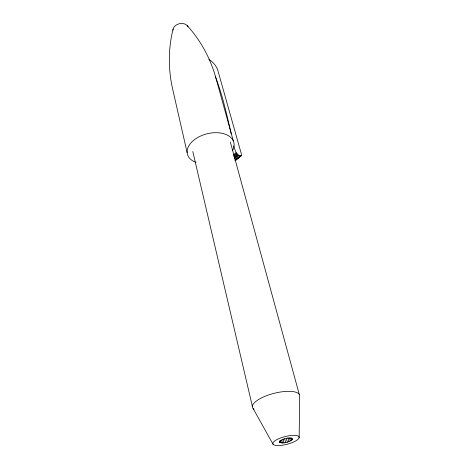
<?xml version="1.0" encoding="UTF-8"?>
<svg xmlns="http://www.w3.org/2000/svg" width="469" height="469" viewBox="0 0 469 469"><rect width="100%" height="100%" fill="white"/><g stroke="black" fill="none" stroke-linecap="round" stroke-linejoin="round"><path stroke-width="0.7" d="M299.152 437.677A13.583 3.963 -14.4 0 0 280.21 438.134A13.583 3.963 -14.4 0 0 278.609 445.556A13.583 3.963 -14.4 0 0 299.152 437.677L299.662 396.54A24.341 8.184 -14.3 0 0 272.477 393.755A24.341 8.184 -14.3 0 0 254.028 409.302M173.09 29.113C168.154 48.612 168.183 69.306 172.615 88.899L187.149 152.648M292.158 439.705L292.369 438.621C288.247 437.155 282.426 438.644 279.518 441.915L279.659 442.402C283.722 443.914 288.769 442.191 292.158 439.705L291.665 437.8M233.609 145.888A52.991 23.11 52.2 0 0 236.142 152.648C237.203 154.16 239.958 157.32 241.734 155.28L217.552 69.377A10.025 4.139 48.5 0 0 209.889 60.061L208.898 59.44M233.357 154.899L236.142 152.648M233.832 155.55L236.611 153.299M233.797 156.617L237.132 153.914M234.353 157.179L237.695 154.477M234.377 158.117L238.275 154.969M234.963 158.522L238.856 155.38M234.957 159.929L239.964 155.901M235.456 160.023L240.462 155.995M235.075 160.633L241.734 155.28M235.145 160.767L241.541 155.62M187.149 25.561C200.714 40.387 210.528 58.584 215.892 77.93L233.31 140.923M253.09 408.47L273.116 444.354M215.429 76.863C222.582 95.225 226.756 114.712 231.264 133.876M230.302 141.96L299.292 394.435M290.762 437.812L291.419 440.344M289.502 437.829L290.311 440.995M287.948 437.817L288.916 441.616M286.366 438.357L287.327 442.156M284.689 438.791L285.65 442.584M283.042 439.078L283.997 442.877M281.681 439.834L282.479 443.006M280.556 440.426L281.189 442.971M279.759 440.854L280.233 442.765M279.342 441.13L279.659 442.402M192.788 151.493L252.392 406.447M195.995 162.391A23.942 14.932 -14.1 0 1 190.836 143.045A23.942 14.932 -14.1 0 1 221.251 133.137A23.942 14.932 -14.1 0 1 232.554 150.485M172.95 30.174A7.826 5.939 -13.9 0 1 179.527 23.667A7.826 5.939 -13.9 0 1 188.022 26.885"/></g></svg>
